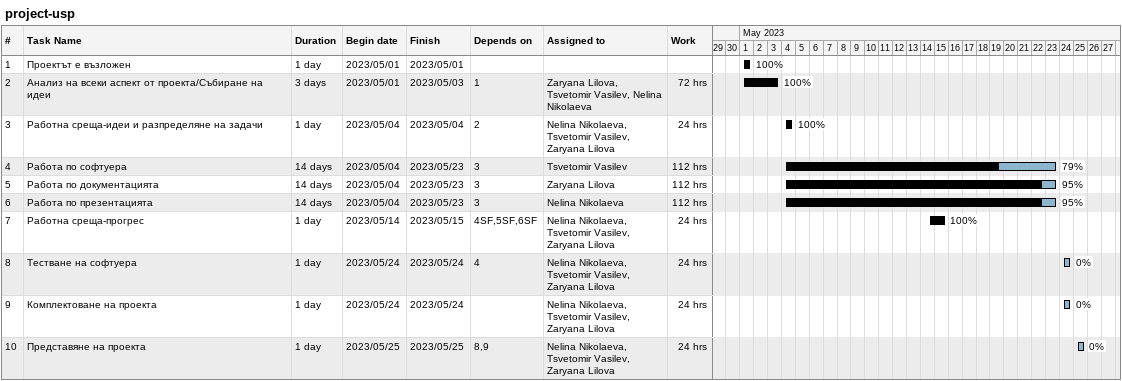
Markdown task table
project-usp

| ID | Task | Duration | Start | Finish | Predecessors | Resources | % complete | Work (h) |
|---|---|---|---|---|---|---|---|---|
| 1 | Проектът е възложен | 1d | 2023-05-01 | 2023-05-01 |  |  | 100 |  |
| 2 | Анализ на всеки аспект от проекта/Събиране на идеи | 3d | 2023-05-01 | 2023-05-03 | 1 | Zaryana Lilova, Tsvetomir Vasilev, Nelina Nikolaeva | 100 | 72 |
| 3 | Работна среща-идеи и разпределяне на задачи | 1d | 2023-05-04 | 2023-05-04 | 2 | Nelina Nikolaeva, Tsvetomir Vasilev, Zaryana Lilova | 100 | 24 |
| 4 | Работа по софтуера | 14d | 2023-05-04 | 2023-05-23 | 3 | Tsvetomir Vasilev | 79 | 112 |
| 5 | Работа по документацията | 14d | 2023-05-04 | 2023-05-23 | 3 | Zaryana Lilova | 95 | 112 |
| 6 | Работа по презентацията | 14d | 2023-05-04 | 2023-05-23 | 3 | Nelina Nikolaeva | 95 | 112 |
| 7 | Работна среща-прогрес | 1d | 2023-05-14 | 2023-05-15 | 4SF, 5SF, 6SF | Nelina Nikolaeva, Tsvetomir Vasilev, Zaryana Lilova | 100 | 24 |
| 8 | Тестване на софтуера | 1d | 2023-05-24 | 2023-05-24 | 4 | Nelina Nikolaeva, Tsvetomir Vasilev, Zaryana Lilova | 0 | 24 |
| 9 | Комплектоване на проекта | 1d | 2023-05-24 | 2023-05-24 |  | Nelina Nikolaeva, Tsvetomir Vasilev, Zaryana Lilova | 0 | 24 |
| 10 | Представяне на проекта | 1d | 2023-05-25 | 2023-05-25 | 8, 9 | Nelina Nikolaeva, Tsvetomir Vasilev, Zaryana Lilova | 0 | 24 |
